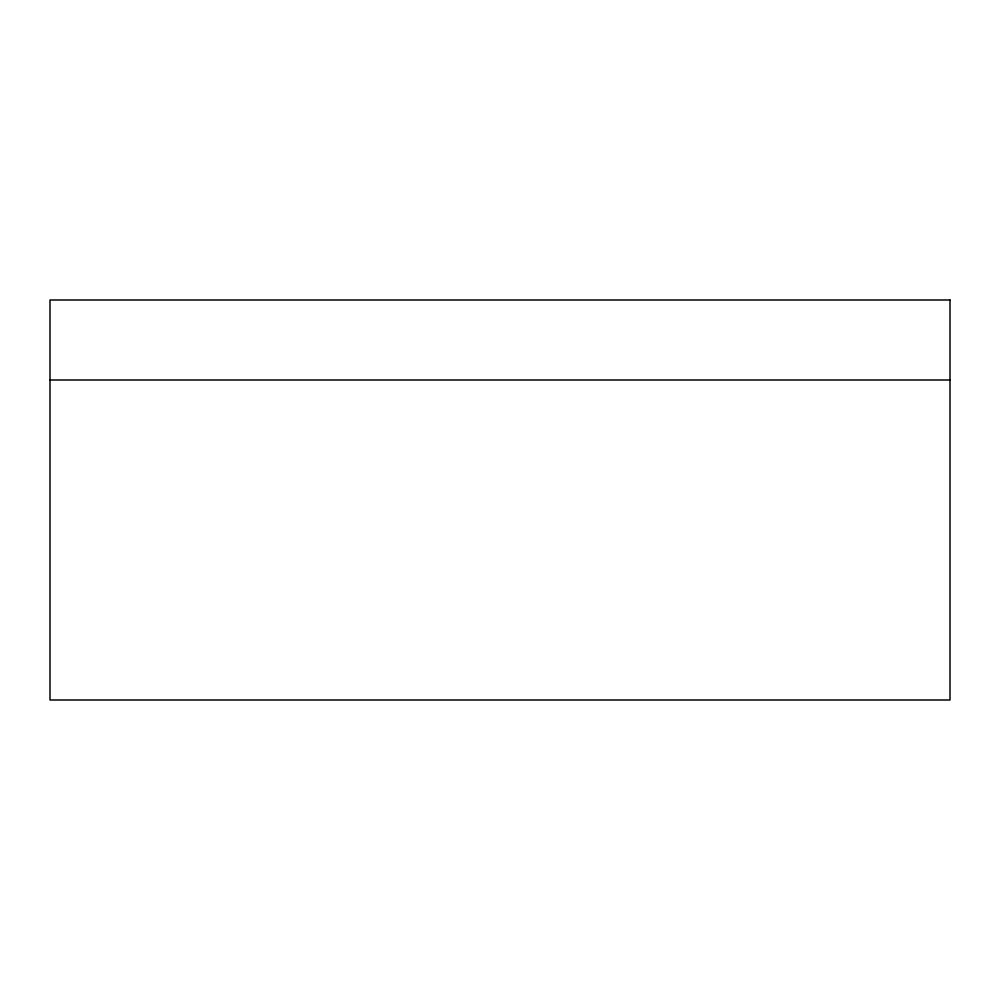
<?xml version="1.0" encoding="UTF-8"?>
<svg xmlns="http://www.w3.org/2000/svg" width="1000" height="1000" viewBox="0 0 1000 1000"><rect width="100%" height="100%" fill="white"/><g stroke="black" fill="none" stroke-linecap="round" stroke-linejoin="round"><path stroke-width="1.5" d="M50 380L950 380M950 300L50 300L50 700L950 700L950 300"/></g></svg>
